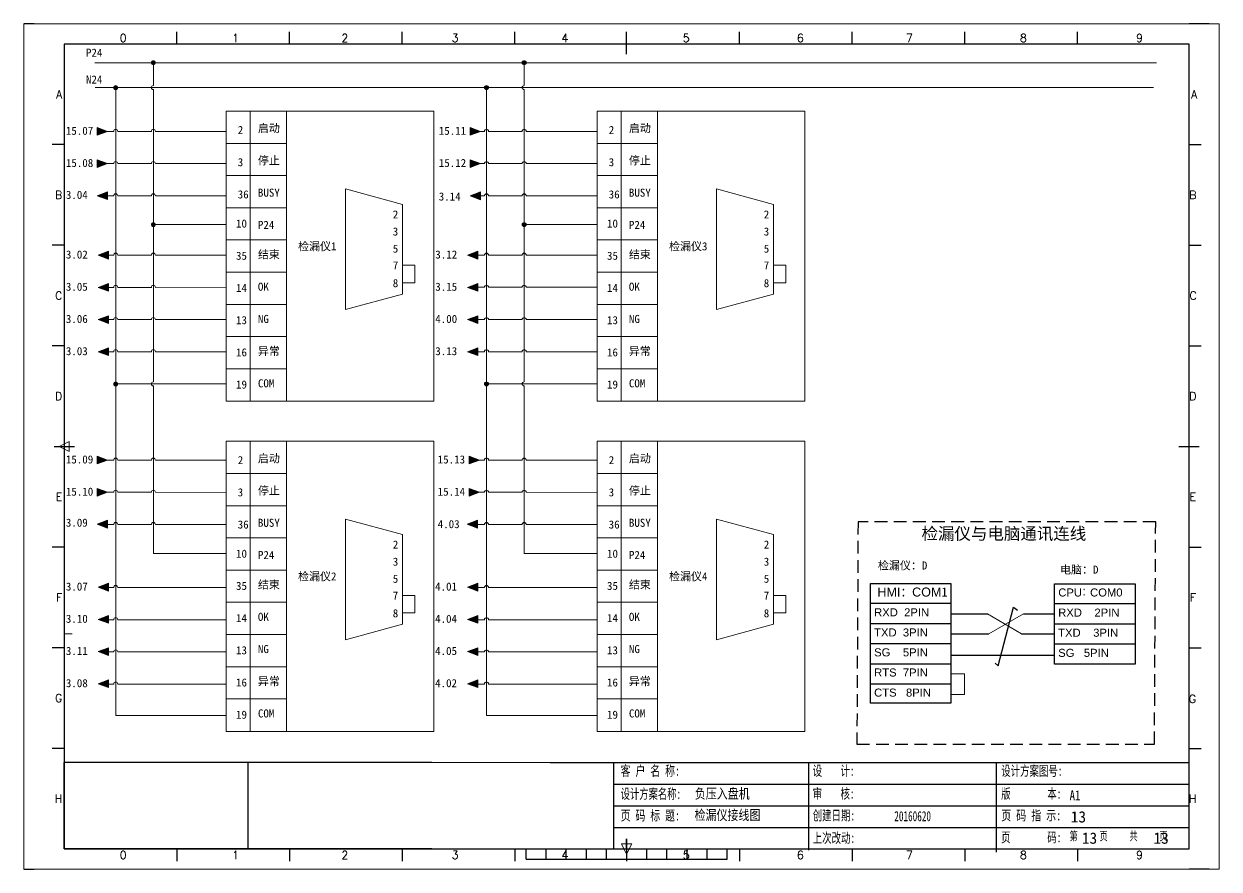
# Model space of a CAD drawing. Extents: x 2368 to 9674, y -1476 to 1321.
# Drawn here: x 5521.4 to 5818.4, y 245.6 to 455.6 of the extents above; entities that cross this region are included whole.
import ezdxf
from ezdxf.enums import TextEntityAlignment as Align

# ---------------------------------------------------------------- set-up
doc = ezdxf.new("R2010")
doc.units = 0
doc.header["$MEASUREMENT"] = 0
doc.linetypes.add('HIDDEN2', pattern=[4.7625, 3.175, -1.5875])
doc.layers.add('AE_BOR', color=1, linetype='Continuous')
doc.layers.add('MISC', color=2, linetype='Continuous')
doc.styles.add('Standard0.67', font='', dxfattribs={"width": 0.67})
doc.styles.add('Standard_0.8', font='', dxfattribs={"width": 0.8})
doc.styles.add('WD', font='romans.shx', dxfattribs={"bigfont": 'gbcbig.shx'})
doc.styles.add('样式 0', font='')
doc.styles.get('Standard0.67').set_extended_font_data('FangSong_GB2312')
doc.styles.get('Standard_0.8').set_extended_font_data('FangSong_GB2312')
doc.styles.get('样式 0').set_extended_font_data('KaiTi_GB2312')

# ---------------------------------------------------------------- blocks, each defined once
blk = doc.blocks.new('gb_a2_a')
for p, q in [((584, 410), (25, 410)), ((25, 410), (25, 10)), ((584, 10), (584, 410)), ((25, 10), (584, 10))]:
    blk.add_line(p, q)
at = {"lineweight": 9, "ltscale": 0.1}
blk.add_line((25, 116.86), (29, 116.86), dxfattribs=at)
at = {"layer": 'AE_BOR', "lineweight": 30}
for p, q in [((10, 420), (4.93, 420)), ((594, 420), (584, 420)), ((4.93, 0), (10, 0)), ((594, 0), (584, 0))]:
    blk.add_line(p, q, dxfattribs=at)
at = {"layer": 'AE_BOR', "color": 1, "lineweight": 15}
for p, q in [((4.93, 420), (598.93, 420)), ((4.93, 0), (4.93, 420)), ((598.93, 420), (598.93, 0)), ((22.5, 210), (27.5, 212.5)), ((27.5, 207.5), (22.5, 210)), ((27.5, 212.5), (27.5, 207.5)), ((304.5, 7.5), (302, 12.5)), ((302, 12.5), (307, 12.5)), ((307, 12.5), (304.5, 7.5)), ((598.93, 0), (4.93, 0))]:
    blk.add_line(p, q, dxfattribs=at)
at = {"layer": 'AE_BOR'}
for p, q in [((81, 410), (81, 416)), ((137, 410), (137, 416)), ((193, 410), (193, 416)), ((249, 410), (249, 416)), ((304.5, 410), (304.5, 416)), ((360.5, 410), (360.5, 416)), ((416.5, 410), (416.5, 416)), ((472.5, 410), (472.5, 416)), ((528.5, 410), (528.5, 416)), ((25, 360), (19, 360)), ((584, 360), (590, 360)), ((25, 310), (19, 310)), ((584, 310), (590, 310)), ((25, 260), (19, 260)), ((584, 260), (590, 260)), ((25, 160), (19, 160)), ((584, 160), (590, 160)), ((25, 110), (19, 110)), ((584, 110), (590, 110)), ((25, 60), (19, 60)), ((584, 60), (590, 60)), ((81, 10), (81, 4)), ((137, 10), (137, 4)), ((193, 10), (193, 4)), ((249, 10), (249, 4)), ((304.5, 10), (304.5, 4)), ((360.5, 10), (360.5, 4)), ((416.5, 10), (416.5, 4)), ((472.5, 10), (472.5, 4)), ((528.5, 10), (528.5, 4))]:
    blk.add_line(p, q, dxfattribs=at)
at = {"layer": 'AE_BOR', "color": 2, "lineweight": 30}
for p, q in [((304.5, 405), (304.5, 415)), ((20, 210), (30, 210)), ((579, 210), (589, 210)), ((304.5, 10), (304.5, 15)), ((304.5, 15), (304.5, 5)), ((254.5, 5), (254.5, 10)), ((264.5, 5), (264.5, 10)), ((274.5, 5), (274.5, 10)), ((284.5, 5), (284.5, 10)), ((294.5, 5), (294.5, 10)), ((304.5, 10), (304.5, 5)), ((314.5, 5), (314.5, 10)), ((324.5, 5), (324.5, 10)), ((334.5, 5), (334.5, 10)), ((344.5, 5), (344.5, 10)), ((354.5, 5), (354.5, 10)), ((254.5, 5), (354.5, 5))]:
    blk.add_line(p, q, dxfattribs=at)
at = {"layer": 'AE_BOR', "style": 'WD'}
for s, p in [('0', (54.27, 411)), ('1', (110.12, 411)), ('2', (164.42, 411)), ('3', (219.22, 411)), ('4', (273.82, 411)), ('5', (334.12, 411)), ('6', (390.81, 411)), ('7', (445.01, 411)), ('8', (501.67, 411)), ('9', (559.4, 411)), ('0', (54.27, 5)), ('1', (110.12, 5)), ('2', (164.42, 5)), ('3', (219.22, 5)), ('4', (273.82, 5)), ('5', (334.12, 5)), ('6', (390.81, 5)), ('7', (445.01, 5)), ('8', (501.67, 5)), ('9', (559.4, 5))]:
    blk.add_text(s, height=4, dxfattribs=at).set_placement(p, align=Align.CENTER)
for s, p in [('A', (24, 385)), ('A', (588.05, 385)), ('B', (24, 335)), ('B', (587.67, 335)), ('C', (24, 285)), ('C', (587.86, 285)), ('D', (24, 235)), ('D', (587.67, 235)), ('E', (24, 185)), ('E', (587.48, 185)), ('F', (24, 135)), ('F', (587.48, 135)), ('F', (587.48, 135)), ('G', (24, 85)), ('G', (587.48, 84.56)), ('H', (24, 35)), ('H', (587.67, 35))]:
    blk.add_text(s, height=4, dxfattribs=at).set_placement(p, align=Align.MIDDLE_RIGHT)

msp = doc.modelspace()

# ---------------------------------------------------------------- hatches: boundary and pattern name
at = {"lineweight": 0}
h = msp.add_hatch(color=256, dxfattribs=at)
edge = h.paths.add_edge_path()
edge.add_arc((5553.60136, 445.97336), 0.5, 0, 360)
h = msp.add_hatch(color=256, dxfattribs=at)
edge = h.paths.add_edge_path()
edge.add_arc((5645.73885, 445.97336), 0.5, 0, 360)
h = msp.add_hatch(color=256, dxfattribs=at)
edge = h.paths.add_edge_path()
edge.add_arc((5544.23794, 439.79246), 0.5, 0, 360)
h = msp.add_hatch(color=256, dxfattribs=at)
edge = h.paths.add_edge_path()
edge.add_arc((5636.37543, 439.79246), 0.5, 0, 360)
for points in [[(5539.65707, 429.86348), (5539.65707, 427.94655), (5542.23602, 428.90502)], [(5632.32108, 429.86348), (5632.32108, 427.94655), (5634.90003, 428.90502)], [(5539.65707, 421.86348), (5539.65707, 419.94655), (5542.23602, 420.90502)], [(5632.32108, 421.86348), (5632.32108, 419.94655), (5634.90003, 420.90502)], [(5542.23602, 411.9463), (5542.23602, 413.86324), (5539.65707, 412.90477)], [(5634.90003, 411.9377), (5634.90003, 413.85463), (5632.32108, 412.89617)], [(5542.44324, 397.19391), (5542.44324, 399.11084), (5539.86429, 398.15237)], [(5634.2407, 397.19391), (5634.2407, 399.11084), (5631.66174, 398.15237)], [(5542.44324, 389.19391), (5542.44324, 391.11084), (5539.86429, 390.15237)], [(5634.2407, 389.19391), (5634.2407, 391.11084), (5631.66174, 390.15237)], [(5542.44324, 381.19391), (5542.44324, 383.11084), (5539.86429, 382.15237)], [(5634.2407, 381.19391), (5634.2407, 383.11084), (5631.66174, 382.15237)], [(5542.44324, 373.19391), (5542.44324, 375.11084), (5539.86429, 374.15237)], [(5634.2407, 373.19391), (5634.2407, 375.11084), (5631.66174, 374.15237)], [(5539.65707, 348.19984), (5539.65707, 346.2829), (5542.23602, 347.24137)], [(5632.05902, 348.19984), (5632.05902, 346.2829), (5634.63797, 347.24137)], [(5539.65707, 340.19984), (5539.65707, 338.2829), (5542.23602, 339.24137)], [(5632.05902, 340.19984), (5632.05902, 338.2829), (5634.63797, 339.24137)], [(5542.19069, 330.35884), (5542.19069, 332.27578), (5539.61174, 331.31731)], [(5634.12698, 330.35884), (5634.12698, 332.27578), (5631.54803, 331.31731)], [(5542.44324, 314.70031), (5542.44324, 316.61724), (5539.86429, 315.65878)], [(5634.20138, 314.70031), (5634.20138, 316.61724), (5631.62243, 315.65878)], [(5542.44324, 306.70031), (5542.44324, 308.61724), (5539.86429, 307.65878)], [(5634.20138, 306.70031), (5634.20138, 308.61724), (5631.62243, 307.65878)], [(5542.44324, 298.70031), (5542.44324, 300.61724), (5539.86429, 299.65878)], [(5634.20138, 298.70031), (5634.20138, 300.61724), (5631.62243, 299.65878)], [(5542.44324, 290.70031), (5542.44324, 292.61724), (5539.86429, 291.65878)], [(5634.20138, 290.70031), (5634.20138, 292.61724), (5631.62243, 291.65878)]]:
    msp.add_hatch(color=256, dxfattribs=at).paths.add_polyline_path(points)
h = msp.add_hatch(color=256, dxfattribs=at)
edge = h.paths.add_edge_path()
edge.add_arc((5553.60136, 405.75901), 0.5, 0, 360)
h = msp.add_hatch(color=256, dxfattribs=at)
edge = h.paths.add_edge_path()
edge.add_arc((5645.73885, 405.75901), 0.5, 0, 360)
h = msp.add_hatch(color=256, dxfattribs=at)
edge = h.paths.add_edge_path()
edge.add_arc((5544.23794, 366.16607), 0.5, 0, 360)
h = msp.add_hatch(color=256, dxfattribs=at)
edge = h.paths.add_edge_path()
edge.add_arc((5636.37543, 366.16607), 0.5, 0, 360)

# ---------------------------------------------------------------- linework, layer by layer
for p, q in [((5539.06744, 445.97336), (5802.83879, 445.97336)), ((5553.60136, 440.29246), (5553.60136, 445.97336)), ((5645.73885, 440.29246), (5645.73885, 445.97336)), ((5539.15493, 439.79246), (5642.59117, 439.79246)), ((5544.23794, 283.78429), (5544.23794, 439.79246)), ((5636.37543, 283.78429), (5636.37543, 439.79246)), ((5642.59117, 439.79246), (5725.82438, 439.79246)), ((5725.13958, 439.79246), (5802.15398, 439.79246)), ((5553.60136, 366.66607), (5553.60136, 439.29246)), ((5645.73885, 366.66607), (5645.73885, 439.29246)), ((5577.65553, 433.92145), (5577.65553, 361.85233)), ((5586.65553, 433.92145), (5586.65553, 361.85233)), ((5669.84371, 433.92145), (5669.84371, 361.85233)), ((5678.84371, 433.92145), (5678.84371, 361.85233)), ((5542.23602, 428.90502), (5539.65707, 429.86348)), ((5539.65707, 429.86348), (5539.65707, 427.94655)), ((5542.23602, 428.90502), (5539.65707, 427.94655)), ((5543.73794, 428.90502), (5542.23602, 428.90502)), ((5553.10136, 428.90502), (5544.73794, 428.90502)), ((5571.65553, 428.90502), (5554.10136, 428.90502)), ((5634.90003, 428.90502), (5632.32108, 429.86348)), ((5632.32108, 429.86348), (5632.32108, 427.94655)), ((5634.90003, 428.90502), (5632.32108, 427.94655)), ((5635.87543, 428.90502), (5634.90003, 428.90502)), ((5645.23885, 428.90502), (5636.87543, 428.90502)), ((5663.75658, 428.90502), (5646.23885, 428.90502)), ((5571.65553, 425.92145), (5586.65553, 425.92145)), ((5663.84371, 425.92145), (5678.84371, 425.92145)), ((5542.23602, 420.90502), (5539.65707, 421.86348)), ((5539.65707, 421.86348), (5539.65707, 419.94655)), ((5634.90003, 420.90502), (5632.32108, 421.86348)), ((5632.32108, 421.86348), (5632.32108, 419.94655)), ((5542.23602, 420.90502), (5539.65707, 419.94655)), ((5543.73794, 420.90502), (5542.23602, 420.90502)), ((5553.10136, 420.90502), (5544.73794, 420.90502)), ((5571.65553, 420.90502), (5554.10136, 420.90502)), ((5634.90003, 420.90502), (5632.32108, 419.94655)), ((5635.87543, 420.90502), (5634.90003, 420.90502)), ((5645.23885, 420.90502), (5636.87543, 420.90502)), ((5663.75658, 420.90502), (5646.23885, 420.90502)), ((5571.65553, 417.92145), (5586.65553, 417.92145)), ((5663.84371, 417.92145), (5678.84371, 417.92145)), ((5539.65707, 412.90477), (5542.23602, 413.86324)), ((5539.65707, 412.90477), (5542.23602, 411.9463)), ((5542.23602, 411.9463), (5542.23602, 413.86324)), ((5543.73794, 412.90502), (5542.23602, 412.90502)), ((5553.10136, 412.90502), (5544.73794, 412.90502)), ((5571.65553, 412.90502), (5554.10136, 412.90502)), ((5601.31534, 414.61206), (5615.50019, 410.74807)), ((5601.31534, 414.61206), (5601.31534, 384.61206)), ((5632.32108, 412.89617), (5634.90003, 413.85463)), ((5632.32108, 412.89617), (5634.90003, 411.9377)), ((5634.90003, 411.9377), (5634.90003, 413.85463)), ((5635.87543, 412.90502), (5634.90003, 412.90502)), ((5645.23885, 412.90502), (5636.87543, 412.90502)), ((5663.75658, 412.90502), (5646.23885, 412.90502)), ((5693.50352, 414.61206), (5707.68837, 410.74807)), ((5693.50352, 414.61206), (5693.50352, 384.61206)), ((5571.65553, 409.92145), (5586.65553, 409.92145)), ((5615.50019, 410.74807), (5615.50019, 388.47605)), ((5663.84371, 409.92145), (5678.84371, 409.92145)), ((5707.68837, 410.74807), (5707.68837, 388.47605)), ((5571.65553, 405.75901), (5553.60136, 405.75901)), ((5663.85528, 405.75901), (5645.73885, 405.75901)), ((5571.65553, 401.92145), (5586.65553, 401.92145)), ((5663.84371, 401.92145), (5678.84371, 401.92145)), ((5539.86429, 398.15237), (5542.44324, 399.11084)), ((5539.86429, 398.15237), (5542.44324, 397.19391)), ((5543.73794, 398.153), (5539.97353, 398.15189)), ((5542.44324, 397.19391), (5542.44324, 399.11084)), ((5553.10136, 398.15576), (5544.73794, 398.1533)), ((5571.65553, 398.16122), (5554.10136, 398.15605)), ((5631.66174, 398.15237), (5634.2407, 399.11084)), ((5631.66174, 398.15237), (5634.2407, 397.19391)), ((5635.87543, 398.16122), (5634.20222, 398.16122)), ((5634.2407, 397.19391), (5634.2407, 399.11084)), ((5645.23885, 398.16122), (5636.87543, 398.16122)), ((5663.74486, 398.16122), (5646.23885, 398.16122)), ((5615.43943, 395.63299), (5618.58633, 395.63299)), ((5618.58633, 395.63299), (5618.58633, 391.30053)), ((5707.6276, 395.63299), (5710.77451, 395.63299)), ((5710.77451, 395.63299), (5710.77451, 391.30053)), ((5571.65553, 393.92145), (5586.65553, 393.92145)), ((5663.84371, 393.92145), (5678.84371, 393.92145)), ((5539.86429, 390.15237), (5542.44324, 391.11084)), ((5539.86429, 390.15237), (5542.44324, 389.19391)), ((5543.73794, 390.153), (5542.23602, 390.15256)), ((5542.44324, 389.19391), (5542.44324, 391.11084)), ((5553.10136, 390.15576), (5544.73794, 390.1533)), ((5571.65553, 390.16122), (5554.10136, 390.15605)), ((5618.58633, 391.30053), (5615.52448, 391.30053)), ((5631.66174, 390.15237), (5634.2407, 391.11084)), ((5631.66174, 390.15237), (5634.2407, 389.19391)), ((5634.2407, 389.19391), (5634.2407, 391.11084)), ((5635.87543, 390.16122), (5634.26927, 390.16122)), ((5645.23885, 390.16122), (5636.87543, 390.16122)), ((5663.74486, 390.16122), (5646.23885, 390.16122)), ((5710.77451, 391.30053), (5707.71266, 391.30053)), ((5601.31534, 384.61206), (5615.50019, 388.47605)), ((5693.50352, 384.61206), (5707.68837, 388.47605)), ((5571.65553, 385.92145), (5586.65553, 385.92145)), ((5663.84371, 385.92145), (5678.84371, 385.92145)), ((5539.86429, 382.15237), (5542.44324, 383.11084)), ((5539.86429, 382.15237), (5542.44324, 381.19391)), ((5543.73794, 382.16122), (5542.25295, 382.16122)), ((5542.44324, 381.19391), (5542.44324, 383.11084)), ((5553.10136, 382.16122), (5544.73794, 382.16122)), ((5571.65553, 382.16122), (5554.10136, 382.16122)), ((5631.66174, 382.15237), (5634.2407, 383.11084)), ((5631.66174, 382.15237), (5634.2407, 381.19391)), ((5635.87543, 382.16122), (5634.11555, 382.16122)), ((5634.2407, 381.19391), (5634.2407, 383.11084)), ((5645.23885, 382.16122), (5636.87543, 382.16122)), ((5663.74486, 382.16122), (5646.23885, 382.16122)), ((5571.65553, 377.92145), (5586.65553, 377.92145)), ((5663.84371, 377.92145), (5678.84371, 377.92145)), ((5539.86429, 374.15237), (5542.44324, 375.11084)), ((5542.44324, 373.19391), (5542.44324, 375.11084)), ((5631.66174, 374.15237), (5634.2407, 375.11084)), ((5634.2407, 373.19391), (5634.2407, 375.11084)), ((5539.86429, 374.15237), (5542.44324, 373.19391)), ((5543.73794, 374.16122), (5542.25295, 374.16122)), ((5553.10136, 374.16122), (5544.73794, 374.16122)), ((5571.65553, 374.16122), (5554.10136, 374.16122)), ((5631.66174, 374.15237), (5634.2407, 373.19391)), ((5635.87543, 374.16122), (5634.21912, 374.16122)), ((5645.23885, 374.16122), (5636.87543, 374.16122)), ((5663.74486, 374.16122), (5646.23885, 374.16122)), ((5571.65553, 369.92145), (5586.65553, 369.92145)), ((5663.84371, 369.92145), (5678.84371, 369.92145)), ((5571.6213, 366.16607), (5544.23794, 366.16607)), ((5553.60136, 323.9912), (5553.60136, 365.66607)), ((5645.23885, 366.16607), (5636.37543, 366.16607)), ((5663.75878, 366.16607), (5645.23885, 366.16607)), ((5645.73885, 323.9912), (5645.73885, 365.66607)), ((5577.65553, 351.89589), (5577.65553, 279.82678)), ((5586.65553, 351.89589), (5586.65553, 279.82678)), ((5669.84371, 351.89589), (5669.84371, 279.82678)), ((5678.84371, 351.89589), (5678.84371, 279.82678)), ((5542.23602, 347.24137), (5539.65707, 348.19984)), ((5539.65707, 348.19984), (5539.65707, 346.2829)), ((5634.63797, 347.24137), (5632.05902, 348.19984)), ((5632.05902, 348.19984), (5632.05902, 346.2829)), ((5542.23602, 347.24137), (5539.65707, 346.2829)), ((5543.73794, 347.22327), (5542.03127, 347.22327)), ((5553.10136, 347.22327), (5544.73794, 347.22327)), ((5571.6712, 347.22327), (5554.10136, 347.22327)), ((5634.63797, 347.24137), (5632.05902, 346.2829)), ((5635.87543, 347.2403), (5634.12698, 347.24137)), ((5645.23885, 347.23458), (5636.87543, 347.23969)), ((5663.76053, 347.22327), (5646.23885, 347.23397)), ((5571.65553, 343.89589), (5586.65553, 343.89589)), ((5663.84371, 343.89589), (5678.84371, 343.89589)), ((5542.23602, 339.24137), (5539.65707, 340.19984)), ((5539.65707, 340.19984), (5539.65707, 338.2829)), ((5542.23602, 339.24137), (5539.65707, 338.2829)), ((5543.73794, 339.24044), (5542.23602, 339.24137)), ((5553.10136, 339.23469), (5544.73794, 339.23983)), ((5571.6712, 339.22327), (5554.10136, 339.23407)), ((5634.63797, 339.24137), (5632.05902, 340.19984)), ((5632.05902, 340.19984), (5632.05902, 338.2829)), ((5634.63797, 339.24137), (5632.05902, 338.2829)), ((5635.87543, 339.2403), (5634.12698, 339.24137)), ((5645.23885, 339.23458), (5636.87543, 339.23969)), ((5663.76053, 339.22327), (5646.23885, 339.23397)), ((5571.65553, 335.89589), (5586.65553, 335.89589)), ((5663.84371, 335.89589), (5678.84371, 335.89589)), ((5539.61174, 331.31731), (5542.19069, 332.27578)), ((5539.61174, 331.31731), (5542.19069, 330.35884)), ((5542.19069, 330.35884), (5542.19069, 332.27578)), ((5543.73794, 331.24044), (5542.23602, 331.24137)), ((5553.10136, 331.23469), (5544.73794, 331.23983)), ((5571.6712, 331.22327), (5554.10136, 331.23407)), ((5601.31534, 332.58651), (5615.50019, 328.72252)), ((5601.31534, 332.58651), (5601.31534, 302.58651)), ((5631.54803, 331.31731), (5634.12698, 332.27578)), ((5631.54803, 331.31731), (5634.12698, 330.35884)), ((5634.12698, 330.35884), (5634.12698, 332.27578)), ((5635.87543, 331.2403), (5634.12698, 331.24137)), ((5645.23885, 331.23458), (5636.87543, 331.23969)), ((5663.76053, 331.22327), (5646.23885, 331.23397)), ((5693.50352, 332.58651), (5707.68837, 328.72252)), ((5693.50352, 332.58651), (5693.50352, 302.58651)), ((5571.65553, 327.89589), (5586.65553, 327.89589)), ((5615.50019, 328.72252), (5615.50019, 306.4505)), ((5663.84371, 327.89589), (5678.84371, 327.89589)), ((5707.68837, 328.72252), (5707.68837, 306.4505)), ((5571.71281, 323.9912), (5553.60136, 323.9912)), ((5663.84371, 323.9912), (5645.73885, 323.9912)), ((5571.65553, 319.89589), (5586.65553, 319.89589)), ((5663.84371, 319.89589), (5678.84371, 319.89589)), ((5539.86429, 315.65878), (5542.44324, 316.61724)), ((5539.86429, 315.65878), (5542.44324, 314.70031)), ((5542.44324, 314.70031), (5542.44324, 316.61724)), ((5543.73794, 315.58284), (5542.48858, 315.58284)), ((5571.5702, 315.58284), (5544.73794, 315.58284)), ((5631.62243, 315.65878), (5634.20138, 316.61724)), ((5631.62243, 315.65878), (5634.20138, 314.70031)), ((5634.20138, 314.70031), (5634.20138, 316.61724)), ((5635.87543, 315.58284), (5634.20138, 315.58284)), ((5663.84371, 315.58284), (5636.87543, 315.58284)), ((5571.65553, 311.89589), (5586.65553, 311.89589)), ((5615.43943, 313.60744), (5618.58633, 313.60744)), ((5618.58633, 313.60744), (5618.58633, 309.27498)), ((5663.84371, 311.89589), (5678.84371, 311.89589)), ((5707.6276, 313.60744), (5710.77451, 313.60744)), ((5710.77451, 313.60744), (5710.77451, 309.27498)), ((5618.58633, 309.27498), (5615.52448, 309.27498)), ((5710.77451, 309.27498), (5707.71266, 309.27498)), ((5760.86421, 309.06618), (5769.32256, 304.06618)), ((5761.20909, 304.06618), (5769.77862, 309.06618)), ((5539.86429, 307.65878), (5542.44324, 308.61724)), ((5539.86429, 307.65878), (5542.44324, 306.70031)), ((5543.73794, 307.58284), (5542.43762, 307.58284)), ((5542.44324, 306.70031), (5542.44324, 308.61724)), ((5571.5702, 307.58284), (5544.73794, 307.58284)), ((5601.31534, 302.58651), (5615.50019, 306.4505)), ((5631.62243, 307.65878), (5634.20138, 308.61724)), ((5631.62243, 307.65878), (5634.20138, 306.70031)), ((5634.20138, 306.70031), (5634.20138, 308.61724)), ((5635.87543, 307.58284), (5634.20138, 307.58284)), ((5663.84371, 307.58284), (5636.87543, 307.58284)), ((5693.50352, 302.58651), (5707.68837, 306.4505)), ((5571.65553, 303.89589), (5586.65553, 303.89589)), ((5663.84371, 303.89589), (5678.84371, 303.89589)), ((5539.86429, 299.65878), (5542.44324, 300.61724)), ((5542.44324, 298.70031), (5542.44324, 300.61724)), ((5631.62243, 299.65878), (5634.20138, 300.61724)), ((5634.20138, 298.70031), (5634.20138, 300.61724)), ((5539.86429, 299.65878), (5542.44324, 298.70031)), ((5543.73794, 299.58284), (5542.48852, 299.58284)), ((5571.5702, 299.58284), (5544.73794, 299.58284)), ((5631.62243, 299.65878), (5634.20138, 298.70031)), ((5635.87543, 299.58284), (5634.22891, 299.58284)), ((5663.84371, 299.58284), (5636.87543, 299.58284)), ((5571.65553, 295.89589), (5586.65553, 295.89589)), ((5663.84371, 295.89589), (5678.84371, 295.89589)), ((5751.79336, 294.14462), (5755.1394, 294.14462)), ((5755.1394, 294.14462), (5755.1394, 288.9768)), ((5539.86429, 291.65878), (5542.44324, 292.61724)), ((5539.86429, 291.65878), (5542.44324, 290.70031)), ((5543.73794, 291.58284), (5542.38735, 291.58284)), ((5542.44324, 290.70031), (5542.44324, 292.61724)), ((5571.5702, 291.58284), (5544.73794, 291.58284)), ((5631.62243, 291.65878), (5634.20138, 292.61724)), ((5631.62243, 291.65878), (5634.20138, 290.70031)), ((5635.87543, 291.58284), (5634.19587, 291.58284)), ((5634.20138, 290.70031), (5634.20138, 292.61724)), ((5663.84371, 291.58284), (5636.87543, 291.58284)), ((5751.78783, 286.81383), (5751.78783, 294.00481)), ((5751.78783, 294.00481), (5751.78783, 289.02693)), ((5751.78783, 289.02693), (5751.78783, 289.02693)), ((5755.1394, 288.9768), (5751.79336, 288.9768)), ((5571.65553, 287.89589), (5586.65553, 287.89589)), ((5663.84371, 287.89589), (5678.84371, 287.89589)), ((5571.69608, 283.78429), (5544.23794, 283.78429)), ((5663.83356, 283.78429), (5636.37543, 283.78429))]:
    msp.add_line(p, q, dxfattribs=at)
for p, q in [((5731.78783, 316.56618), (5751.78783, 316.56618)), ((5731.78783, 286.81383), (5731.78783, 316.56618)), ((5751.78783, 316.56618), (5751.78783, 286.81383)), ((5777.53156, 296.49729), (5777.53156, 316.49729)), ((5777.53156, 316.49729), (5797.53156, 316.49729)), ((5797.53156, 316.49729), (5797.53156, 296.49729)), ((5751.78783, 311.56618), (5731.78783, 311.56618)), ((5751.78783, 309.06618), (5760.86421, 309.06618)), ((5763.51299, 296.07727), (5767.30665, 310.65668)), ((5767.30665, 310.65668), (5768.31516, 309.94754)), ((5769.77862, 309.06618), (5777.53156, 309.06618)), ((5797.53156, 311.49729), (5777.53156, 311.49729)), ((5751.78783, 306.56618), (5731.78783, 306.56618)), ((5797.53156, 306.49729), (5777.53156, 306.49729)), ((5751.78783, 304.06618), (5761.20909, 304.06618)), ((5769.32256, 304.06618), (5777.53156, 304.06618)), ((5751.78783, 301.56618), (5731.78783, 301.56618)), ((5797.53156, 301.49729), (5777.53156, 301.49729)), ((5751.78783, 298.74376), (5777.53156, 298.74376)), ((5751.78783, 296.56618), (5731.78783, 296.56618)), ((5762.80972, 296.77989), (5763.51299, 296.07727)), ((5797.53156, 296.49729), (5777.53156, 296.49729)), ((5751.78783, 291.56618), (5731.78783, 291.56618)), ((5751.78783, 286.81383), (5731.78783, 286.81383)), ((5667.92033, 266.69649), (5712.17186, 266.69649)), ((5712.17186, 266.69649), (5780.95746, 266.69649)), ((5780.95746, 266.69649), (5810.95529, 266.69649)), ((5667.92033, 261.33497), (5712.17186, 261.33497)), ((5712.17186, 261.33497), (5780.95746, 261.33497)), ((5780.95746, 261.33497), (5810.95529, 261.33497)), ((5667.92033, 255.97345), (5712.17186, 255.97345)), ((5712.17186, 255.97345), (5780.95746, 255.97345)), ((5652.22186, 250.61192), (5712.17186, 250.61192)), ((5652.22186, 250.61192), (5712.17186, 250.61192)), ((5712.17186, 250.61192), (5780.95746, 250.61192))]:
    msp.add_line(p, q)
at = {"color": 0, "ltscale": 2}
for p, q in [((5531.45529, 250.61192), (5531.45529, 272.05801)), ((5622.76023, 272.05801), (5531.45529, 272.05801)), ((5652.22186, 272.05801), (5810.95529, 272.05801)), ((5667.92033, 272.05801), (5667.92033, 250.61192)), ((5716.48619, 250.34748), (5716.48619, 272.05801)), ((5763.06638, 249.85402), (5763.06638, 272.05801)), ((5810.95529, 250.61192), (5810.95529, 272.05801)), ((5780.95746, 255.97345), (5810.95529, 255.97345)), ((5622.76023, 250.61192), (5531.45529, 250.61192)), ((5780.95746, 250.61192), (5810.95529, 250.61192))]:
    msp.add_line(p, q, dxfattribs=at)
at = {"color": 0}
msp.add_line((5577.10776, 272.05801), (5577.10776, 250.61192), dxfattribs=at)
at = {"lineweight": 9, "ltscale": 0.1}
for p, q in [((5622.76023, 272.05801), (5652.22186, 272.05801)), ((5622.76023, 250.61192), (5652.22186, 250.61192)), ((5650.86451, 250.61192), (5650.86451, 250.61192)), ((5650.86451, 250.61192), (5650.86451, 250.61192))]:
    msp.add_line(p, q, dxfattribs=at)
at = {"lineweight": 0}
for points in [[(5571.65553, 433.92145), (5623.28295, 433.92145), (5623.28295, 361.85233), (5571.65553, 361.85233)], [(5663.84371, 433.92145), (5715.47112, 433.92145), (5715.47112, 361.85233), (5663.84371, 361.85233)], [(5571.65553, 351.89589), (5623.28295, 351.89589), (5623.28295, 279.82678), (5571.65553, 279.82678)], [(5663.84371, 351.89589), (5715.47112, 351.89589), (5715.47112, 279.82678), (5663.84371, 279.82678)]]:
    msp.add_lwpolyline(points, close=True, dxfattribs=at)
at = {"linetype": 'HIDDEN2', "lineweight": -2}
msp.add_lwpolyline([(5728.70527, 331.93417), (5728.40484, 276.61402), (5802.36401, 276.61402), (5802.66444, 331.93417)], close=True, dxfattribs=at)
at = {"lineweight": 0}
for centre in [(5553.60136, 445.97336), (5645.73885, 445.97336), (5544.23794, 439.79246), (5636.37543, 439.79246), (5553.60136, 405.75901), (5645.73885, 405.75901), (5544.23794, 366.16607), (5636.37543, 366.16607)]:
    msp.add_circle(centre, 0.5, dxfattribs=at)
for centre, start, end in [((5553.60136, 439.79246), 90, 270), ((5645.73885, 439.79246), 90, 270), ((5544.23794, 428.90502), 0, 180), ((5553.60136, 428.90502), 360, 180), ((5636.37543, 428.90502), 0, 180), ((5645.73885, 428.90502), 0, 180), ((5544.23794, 420.90502), 0, 180), ((5553.60136, 420.90502), 360, 180), ((5636.37543, 420.90502), 0, 180), ((5645.73885, 420.90502), 0, 180), ((5544.23794, 412.90502), 0, 180), ((5553.60136, 412.90502), 360, 180), ((5636.37543, 412.90502), 0, 180), ((5645.73885, 412.90502), 0, 180), ((5544.23794, 398.15315), 0.0168747, 180.0168747), ((5553.60136, 398.15591), 0.0168747, 180.0168747), ((5636.37543, 398.16122), 0, 180), ((5645.73885, 398.16122), 0, 180), ((5544.23794, 390.15315), 0.0168747, 180.0168747), ((5553.60136, 390.15591), 0.0168747, 180.0168747), ((5636.37543, 390.16122), 0, 180), ((5645.73885, 390.16122), 0, 180), ((5544.23794, 382.16122), 360, 180), ((5553.60136, 382.16122), 360, 180), ((5636.37543, 382.16122), 0, 180), ((5645.73885, 382.16122), 0, 180), ((5544.23794, 374.16122), 0, 180), ((5553.60136, 374.16122), 0, 180), ((5636.37543, 374.16122), 0, 180), ((5645.73885, 374.16122), 360, 180), ((5553.60136, 366.16607), 90, 270), ((5645.73885, 366.16607), 90, 270), ((5544.23794, 347.22327), 0, 180), ((5553.60136, 347.22327), 360, 180), ((5636.37543, 347.24), 359.9650022, 179.9650022), ((5645.73885, 347.23428), 359.9650022, 179.9650022), ((5544.23794, 339.24014), 359.9647664, 179.9647664), ((5553.60136, 339.23438), 359.9647664, 179.9647664), ((5636.37543, 339.24), 359.9650022, 179.9650022), ((5645.73885, 339.23428), 359.9650022, 179.9650022), ((5544.23794, 331.24014), 359.9647664, 179.9647664), ((5553.60136, 331.23438), 359.9647664, 179.9647664), ((5636.37543, 331.24), 359.9650022, 179.9650022), ((5645.73885, 331.23428), 359.9650022, 179.9650022), ((5544.23794, 315.58284), 0, 180), ((5636.37543, 315.58284), 0, 180), ((5544.23794, 307.58284), 0, 180), ((5636.37543, 307.58284), 360, 180), ((5544.23794, 299.58284), 0, 180), ((5636.37543, 299.58284), 0, 180), ((5544.23794, 291.58284), 0, 180), ((5636.37543, 291.58284), 0, 180)]:
    msp.add_arc(centre, 0.5, start, end, dxfattribs=at)

# ---------------------------------------------------------------- block references
at = {"xscale": 0.5, "yscale": 0.5, "zscale": 0.5}
msp.add_blockref('gb_a2_a', (5518.95529, 245.61192), dxfattribs=at)

# ---------------------------------------------------------------- texts
at = {"lineweight": 0, "char_height": 2, "attachment_point": 1}
for s, insert, width in [('{\\fSimSun|b0|i0|c134|p2;P24}', (5536.84648, 449.46768), 3.3579315), ('{\\fSimSun|b0|i0|c134|p2;N24}', (5536.84648, 442.7983), 3.3579315), ('{\\fSimSun|b0|i0|c134|p2;启动}', (5579.57206, 430.68016), 6.4202388), ('{\\fSimSun|b0|i0|c134|p2;启动}', (5671.76024, 430.68016), 6.4202388), ('{\\fSimSun|b0|i0|c134|p2;15.07}', (5531.84982, 430.05925), 3.3579315), ('{\\fSimSun|b0|i0|c134|p2;2}', (5574.55373, 430.25351), 3.3579315), ('{\\fSimSun|b0|i0|c134|p2;15.11}', (5624.51383, 430.05925), 3.3579315), ('{\\fSimSun|b0|i0|c134|p2;2}', (5666.7419, 430.25351), 3.3579315), ('{\\fSimSun|b0|i0|c134|p2;15.08}', (5531.84982, 422.05925), 3.3579315), ('{\\fSimSun|b0|i0|c134|p2;3}', (5574.55373, 422.25351), 3.3579315), ('{\\fSimSun|b0|i0|c134|p2;停止}', (5579.57206, 422.68016), 6.4202388), ('{\\fSimSun|b0|i0|c134|p2;15.12}', (5624.51383, 422.05925), 3.3579315), ('{\\fSimSun|b0|i0|c134|p2;3}', (5666.7419, 422.25351), 3.3579315), ('{\\fSimSun|b0|i0|c134|p2;停止}', (5671.76024, 422.68016), 6.4202388), ('{\\fSimSun|b0|i0|c134|p2;3.04}', (5531.84982, 414.13825), 3.3579315), ('{\\fSimSun|b0|i0|c134|p2;36}', (5574.55373, 414.25351), 3.3579315), ('{\\fSimSun|b0|i0|c134|p2;BUSY}', (5579.57206, 414.68016), 6.4202388), ('{\\fSimSun|b0|i0|c134|p2;3.14}', (5624.51383, 413.71973), 3.3579315), ('{\\fSimSun|b0|i0|c134|p2;36}', (5666.7419, 414.25351), 3.3579315), ('{\\fSimSun|b0|i0|c134|p2;BUSY}', (5671.76024, 414.68016), 6.4202388), ('{\\fSimSun|b0|i0|c134|p2;10}', (5574.1326, 407.00731), 3.3579315), ('{\\fSimSun|b0|i0|c134|p2;2}', (5613.08306, 409.27132), 1.820485), ('{\\fSimSun|b0|i0|c134|p2;10}', (5666.32078, 407.00731), 3.3579315), ('{\\fSimSun|b0|i0|c134|p2;2}', (5705.27123, 409.27132), 1.820485), ('{\\fSimSun|b0|i0|c134|p2;P24}', (5579.57206, 406.68016), 6.4202388), ('{\\fSimSun|b0|i0|c134|p2;3}', (5613.08306, 405.02381), 1.820485), ('{\\fSimSun|b0|i0|c134|p2;P24}', (5671.76024, 406.68016), 6.4202388), ('{\\fSimSun|b0|i0|c134|p2;3}', (5705.27123, 405.02381), 1.820485), ('{\\fSimSun|b0|i0|c134|p2;检漏仪1}', (5589.54371, 401.35891), 22.2503605), ('{\\fSimSun|b0|i0|c134|p2;检漏仪3}', (5681.73189, 401.35891), 22.2503605), ('{\\fSimSun|b0|i0|c134|p2;3.02}', (5531.84982, 399.30679), 3.3579315), ('{\\fSimSun|b0|i0|c134|p2;35}', (5574.1326, 399.00731), 3.3579315), ('{\\fSimSun|b0|i0|c134|p2;结束}', (5579.57206, 399.3111), 6.4202388), ('{\\fSimSun|b0|i0|c134|p2;5}', (5613.08306, 400.7763), 1.820485), ('{\\fSimSun|b0|i0|c134|p2;3.12}', (5623.64728, 399.30679), 3.3579315), ('{\\fSimSun|b0|i0|c134|p2;35}', (5666.32078, 399.00731), 3.3579315), ('{\\fSimSun|b0|i0|c134|p2;结束}', (5671.76024, 399.3111), 6.4202388), ('{\\fSimSun|b0|i0|c134|p2;5}', (5705.27123, 400.7763), 1.820485), ('{\\fSimSun|b0|i0|c134|p2;7}', (5613.08306, 396.61374), 1.820485), ('{\\fSimSun|b0|i0|c134|p2;7}', (5705.27123, 396.61374), 1.820485), ('{\\fSimSun|b0|i0|c134|p2;8}', (5613.08306, 392.19633), 1.820485), ('{\\fSimSun|b0|i0|c134|p2;8}', (5705.27123, 392.19633), 1.820485), ('{\\fSimSun|b0|i0|c134|p2;3.05}', (5531.84982, 391.30679), 3.3579315), ('{\\fSimSun|b0|i0|c134|p2;14}', (5574.1326, 391.00731), 3.3579315), ('{\\fSimSun|b0|i0|c134|p2;OK}', (5579.57206, 391.3111), 6.4202388), ('{\\fSimSun|b0|i0|c134|p2;3.15}', (5623.64728, 391.30679), 3.3579315), ('{\\fSimSun|b0|i0|c134|p2;14}', (5666.32078, 391.00731), 3.3579315), ('{\\fSimSun|b0|i0|c134|p2;OK}', (5671.76024, 391.3111), 6.4202388), ('{\\fSimSun|b0|i0|c134|p2;3.06}', (5531.84982, 383.30679), 3.3579315), ('{\\fSimSun|b0|i0|c134|p2;NG}', (5579.57206, 383.3111), 6.4202388), ('{\\fSimSun|b0|i0|c134|p2;4.00}', (5623.64728, 383.30679), 3.3579315), ('{\\fSimSun|b0|i0|c134|p2;NG}', (5671.76024, 383.3111), 6.4202388), ('{\\fSimSun|b0|i0|c134|p2;13}', (5574.1326, 383.00731), 3.3579315), ('{\\fSimSun|b0|i0|c134|p2;13}', (5666.32078, 383.00731), 3.3579315), ('{\\fSimSun|b0|i0|c134|p2;3.03}', (5531.84982, 375.30679), 3.3579315), ('{\\fSimSun|b0|i0|c134|p2;16}', (5574.1326, 375.00731), 3.3579315), ('{\\fSimSun|b0|i0|c134|p2;异常}', (5579.57206, 375.3111), 6.4202388), ('{\\fSimSun|b0|i0|c134|p2;3.13}', (5623.64728, 375.30679), 3.3579315), ('{\\fSimSun|b0|i0|c134|p2;16}', (5666.32078, 375.00731), 3.3579315), ('{\\fSimSun|b0|i0|c134|p2;异常}', (5671.76024, 375.3111), 6.4202388), ('{\\fSimSun|b0|i0|c134|p2;19}', (5574.1326, 367.00731), 3.3579315), ('{\\fSimSun|b0|i0|c134|p2;COM}', (5579.57206, 367.3111), 6.4202388), ('{\\fSimSun|b0|i0|c134|p2;19}', (5666.32078, 367.00731), 3.3579315), ('{\\fSimSun|b0|i0|c134|p2;COM}', (5671.76024, 367.3111), 6.4202388), ('{\\fSimSun|b0|i0|c134|p2;15.09}', (5531.84982, 348.3956), 3.3579315), ('{\\fSimSun|b0|i0|c134|p2;2}', (5574.55373, 348.22796), 3.3579315), ('{\\fSimSun|b0|i0|c134|p2;启动}', (5579.57206, 348.65461), 6.4202388), ('{\\fSimSun|b0|i0|c134|p2;15.13}', (5624.25177, 348.3956), 3.3579315), ('{\\fSimSun|b0|i0|c134|p2;2}', (5666.7419, 348.22796), 3.3579315), ('{\\fSimSun|b0|i0|c134|p2;启动}', (5671.76024, 348.65461), 6.4202388), ('{\\fSimSun|b0|i0|c134|p2;15.10}', (5531.84982, 340.3956), 3.3579315), ('{\\fSimSun|b0|i0|c134|p2;3}', (5574.55373, 340.22796), 3.3579315), ('{\\fSimSun|b0|i0|c134|p2;停止}', (5579.57206, 340.65461), 6.4202388), ('{\\fSimSun|b0|i0|c134|p2;15.14}', (5624.25177, 340.3956), 3.3579315), ('{\\fSimSun|b0|i0|c134|p2;3}', (5666.7419, 340.22796), 3.3579315), ('{\\fSimSun|b0|i0|c134|p2;停止}', (5671.76024, 340.65461), 6.4202388), ('{\\fSimSun|b0|i0|c134|p2;3.09}', (5531.84982, 332.68515), 3.3579315), ('{\\fSimSun|b0|i0|c134|p2;BUSY}', (5579.57206, 332.65461), 6.4202388), ('{\\fSimSun|b0|i0|c134|p2;BUSY}', (5671.76024, 332.65461), 6.4202388), ('{\\fSimSun|b0|i0|c134|p2;36}', (5574.55373, 332.22796), 3.3579315), ('{\\fSimSun|b0|i0|c134|p2;4.03}', (5624.25177, 332.32441), 3.3579315), ('{\\fSimSun|b0|i0|c134|p2;36}', (5666.7419, 332.22796), 3.3579315), ('{\\fSimSun|b0|i0|c134|p2;2}', (5613.08306, 327.24577), 1.820485), ('{\\fSimSun|b0|i0|c134|p2;2}', (5705.27123, 327.24577), 1.820485), ('{\\fSimSun|b0|i0|c134|p2;10}', (5574.1326, 324.98175), 3.3579315), ('{\\fSimSun|b0|i0|c134|p2;P24}', (5579.57206, 324.65461), 6.4202388), ('{\\fSimSun|b0|i0|c134|p2;10}', (5666.32078, 324.98175), 3.3579315), ('{\\fSimSun|b0|i0|c134|p2;P24}', (5671.76024, 324.65461), 6.4202388), ('{\\fSimSun|b0|i0|c134|p2;3}', (5613.08306, 322.99826), 1.820485), ('{\\fSimSun|b0|i0|c134|p2;3}', (5705.27123, 322.99826), 1.820485), ('{\\fSimSun|b0|i0|c134|p2;检漏仪2}', (5589.54371, 319.33336), 22.2503605), ('{\\fSimSun|b0|i0|c134|p2;5}', (5613.08306, 318.75075), 1.820485), ('{\\fSimSun|b0|i0|c134|p2;检漏仪4}', (5681.73189, 319.33336), 22.2503605), ('{\\fSimSun|b0|i0|c134|p2;5}', (5705.27123, 318.75075), 1.820485), ('{\\fSimSun|b0|i0|c134|p2;3.07}', (5531.84982, 316.81319), 3.3579315), ('{\\fSimSun|b0|i0|c134|p2;35}', (5574.1326, 316.98175), 3.3579315), ('{\\fSimSun|b0|i0|c134|p2;结束}', (5579.57206, 317.28554), 6.4202388), ('{\\fSimSun|b0|i0|c134|p2;4.01}', (5623.60797, 316.81319), 3.3579315), ('{\\fSimSun|b0|i0|c134|p2;35}', (5666.32078, 316.98175), 3.3579315), ('{\\fSimSun|b0|i0|c134|p2;结束}', (5671.76024, 317.28554), 6.4202388), ('{\\fSimSun|b0|i0|c134|p2;7}', (5613.08306, 314.58819), 1.820485), ('{\\fSimSun|b0|i0|c134|p2;7}', (5705.27123, 314.58819), 1.820485), ('{\\fSimSun|b0|i0|c134|p2;14}', (5574.1326, 308.98175), 3.3579315), ('{\\fSimSun|b0|i0|c134|p2;OK}', (5579.57206, 309.28554), 6.4202388), ('{\\fSimSun|b0|i0|c134|p2;8}', (5613.08306, 310.17077), 1.820485), ('{\\fSimSun|b0|i0|c134|p2;14}', (5666.32078, 308.98175), 3.3579315), ('{\\fSimSun|b0|i0|c134|p2;OK}', (5671.76024, 309.28554), 6.4202388), ('{\\fSimSun|b0|i0|c134|p2;8}', (5705.27123, 310.17077), 1.820485), ('{\\fSimSun|b0|i0|c134|p2;3.10}', (5531.84982, 308.81319), 3.3579315), ('{\\fSimSun|b0|i0|c134|p2;4.04}', (5623.60797, 308.81319), 3.3579315), ('{\\fSimSun|b0|i0|c134|p2;3.11}', (5531.84982, 300.81319), 3.3579315), ('{\\fSimSun|b0|i0|c134|p2;13}', (5574.1326, 300.98175), 3.3579315), ('{\\fSimSun|b0|i0|c134|p2;NG}', (5579.57206, 301.28554), 6.4202388), ('{\\fSimSun|b0|i0|c134|p2;4.05}', (5623.60797, 300.81319), 3.3579315), ('{\\fSimSun|b0|i0|c134|p2;13}', (5666.32078, 300.98175), 3.3579315), ('{\\fSimSun|b0|i0|c134|p2;NG}', (5671.76024, 301.28554), 6.4202388), ('{\\fSimSun|b0|i0|c134|p2;3.08}', (5531.84982, 292.81319), 3.3579315), ('{\\fSimSun|b0|i0|c134|p2;16}', (5574.1326, 292.98175), 3.3579315), ('{\\fSimSun|b0|i0|c134|p2;异常}', (5579.57206, 293.28554), 6.4202388), ('{\\fSimSun|b0|i0|c134|p2;4.02}', (5623.60797, 292.81319), 3.3579315), ('{\\fSimSun|b0|i0|c134|p2;16}', (5666.32078, 292.98175), 3.3579315), ('{\\fSimSun|b0|i0|c134|p2;异常}', (5671.76024, 293.28554), 6.4202388), ('{\\fSimSun|b0|i0|c134|p2;COM}', (5579.57206, 285.28554), 6.4202388), ('{\\fSimSun|b0|i0|c134|p2;COM}', (5671.76024, 285.28554), 6.4202388), ('{\\fSimSun|b0|i0|c134|p2;19}', (5574.1326, 284.98175), 3.3579315), ('{\\fSimSun|b0|i0|c134|p2;19}', (5666.32078, 284.98175), 3.3579315)]:
    msp.add_mtext(s, dxfattribs=dict(at, insert=insert, width=width))
at = {"linetype": 'ByBlock', "lineweight": -2, "insert": (5744.48564, 330.47155), "char_height": 3, "width": 51.6823071, "attachment_point": 1}
msp.add_mtext('{\\fSimSun|b0|i0|c134|p2;检漏仪与电脑通讯连线}', dxfattribs=at)
at = {"attachment_point": 1}
for s, insert, char_height, width in [('{\\fSimSun|b0|i0|c134|p2;检漏仪：\\fSimSun|b0|i0|c0|p2;D}', (5733.64374, 322.0438), 2, 17.9062726), ('{\\fSimSun|b0|i0|c134|p2;电脑：\\fSimSun|b0|i0|c0|p2;D}', (5778.90092, 321.01409), 2, 21.1840276), ('{\\fArial|b0|i0|c0|p32;HMI}：{\\fArial|b0|i0|c0|p32;COM}1', (5733.5141, 315.56712), 2.2342732, 17.9062726), ('{\\fArial|b0|i0|c0|p32;CPU\\Fromans,gbcbig|c134;：\\fArial|b0|i0|c0|p32;COM\\fArial|b0|i0|c238|p32;0}', (5778.46404, 315.33963), 2, 21.1840276), ('{\\fArial|b0|i0|c0|p32;\\H0.8951x;RXD  2PIN}', (5732.69705, 310.41008), 2.2342732, 25.4946687), ('{\\fArial|b0|i0|c0|p32;\\H0.8951x;RXD    2PIN}', (5778.44078, 310.3412), 2.2342732, 25.4946687), ('{\\fArial|b0|i0|c0|p32;\\H0.8951x;TXD  3PIN}', (5732.69705, 305.41008), 2.2342732, 25.4946687), ('{\\fArial|b0|i0|c0|p32;\\H0.8951x;TX\\fArial|b0|i0|c238|p32;D\\fArial|b0|i0|c0|p32;    3PIN}', (5778.44078, 305.3412), 2.2342732, 25.4946687), ('{\\fArial|b0|i0|c0|p32;\\H0.8951x;SG    5PIN}', (5732.69705, 300.46493), 2.2342732, 25.4946687), ('{\\fArial|b0|i0|c238|p32;\\H0.8951x;S\\fArial|b0|i0|c0|p32;G   5PIN}', (5778.44078, 300.3412), 2.2342732, 25.4946687), ('{\\fArial|b0|i0|c0|p32;\\H0.8951x;RTS  7PIN}', (5732.69705, 295.46493), 2.2342732, 25.4946687), ('{\\fArial|b0|i0|c0|p32;\\H0.8951x;CTS   8PIN}', (5732.69705, 290.46493), 2.2342732, 25.4946687)]:
    msp.add_mtext(s, dxfattribs=dict(at, insert=insert, char_height=char_height, width=width))
at = {"color": 0, "ltscale": 2, "char_height": 2.5, "attachment_point": 1}
for s, insert, width, style in [('{\\fSimSun|b0|i0|c134|p2;\\W0.72;客 户 名 称:}', (5669.72384, 271.28962), 16.2476781, 'Standard0.67'), ('{\\fSimSun|b0|i0|c134|p2;设    计:}', (5717.43815, 271.28962), 12.0312135, 'Standard0.67'), ('{\\fSimSun|b0|i0|c134|p2;设计方案图号:}', (5764.27103, 271.28962), 15.1643965, 'Standard0.67'), ('{\\fSimSun|b0|i0|c134|p2;\\W0.66;设计方案名称:}', (5669.72384, 265.561), 15.1234231, 'Standard0.67'), ('{\\fSimSun|b0|i0|c134|p2;负压入盘机}', (5688.13341, 265.61485), 33.907767, 'Standard_0.8'), ('{\\fSimSun|b0|i0|c134|p2;审    核:}', (5717.43815, 265.61625), 12.0312135, 'Standard0.67'), ('{\\fSimSun|b0|i0|c134|p2;版        本:}', (5764.27103, 265.61625), 16.8497761, 'Standard0.67'), ('{\\fSimSun|b0|i0|c134|p2;A1}', (5781.26977, 265.17582), 33.907767, 'Standard_0.8'), ('{\\fSimSun|b0|i0|c134|p2;\\W0.72;页 码 标 题:}', (5669.72384, 260.19276), 15.1234231, 'Standard0.67'), ('{\\fSimSun|b0|i0|c134|p2;创建日期:}', (5717.43815, 260.20901), 12.0312135, 'Standard0.67'), ('{\\fSimSun|b0|i0|c134|p2;20160620}', (5737.71536, 260.01219), 12.0312135, 'Standard0.67'), ('{\\fSimSun|b0|i0|c134|p2;\\W0.73;页 码 指 示:}', (5764.27103, 260.20901), 16.1994502, 'Standard0.67'), ('{\\fSimSun|b0|i0|c134|p2;上次改动:}', (5717.43815, 254.61848), 12.0312135, 'Standard0.67'), ('{\\fSimSun|b0|i0|c134|p2;页        码:}', (5764.27103, 254.76829), 15.7257887, 'Standard0.67'), ('{\\Fromans,gbcbig|c134;第}    {\\Fromans,gbcbig|c134;页}    {\\Fromans,gbcbig|c134;共}    {\\Fromans,gbcbig|c134;页}', (5781.26764, 255.01374), 33.907767, 'Standard_0.8')]:
    msp.add_mtext(s, dxfattribs=dict(at, insert=insert, width=width, style=style))
at = {"layer": 'MISC', "color": 0, "attachment_point": 1}
for s, insert, char_height, width, style in [('{\\fSimSun|b0|i0|c134|p2;检漏仪接线图}', (5688.08027, 260.29486), 2.5, 24.1794102, 'Standard_0.8'), ('13', (5781.56331, 259.99824), 2.8, 3.0699683, '样式 0'), ('13', (5784.316, 254.70864), 2.8, 3.0699683, '样式 0'), ('13', (5802.11577, 254.70864), 2.8, 3.0699683, '样式 0')]:
    msp.add_mtext(s, dxfattribs=dict(at, insert=insert, char_height=char_height, width=width, style=style))

doc.saveas('drawing.dxf')
